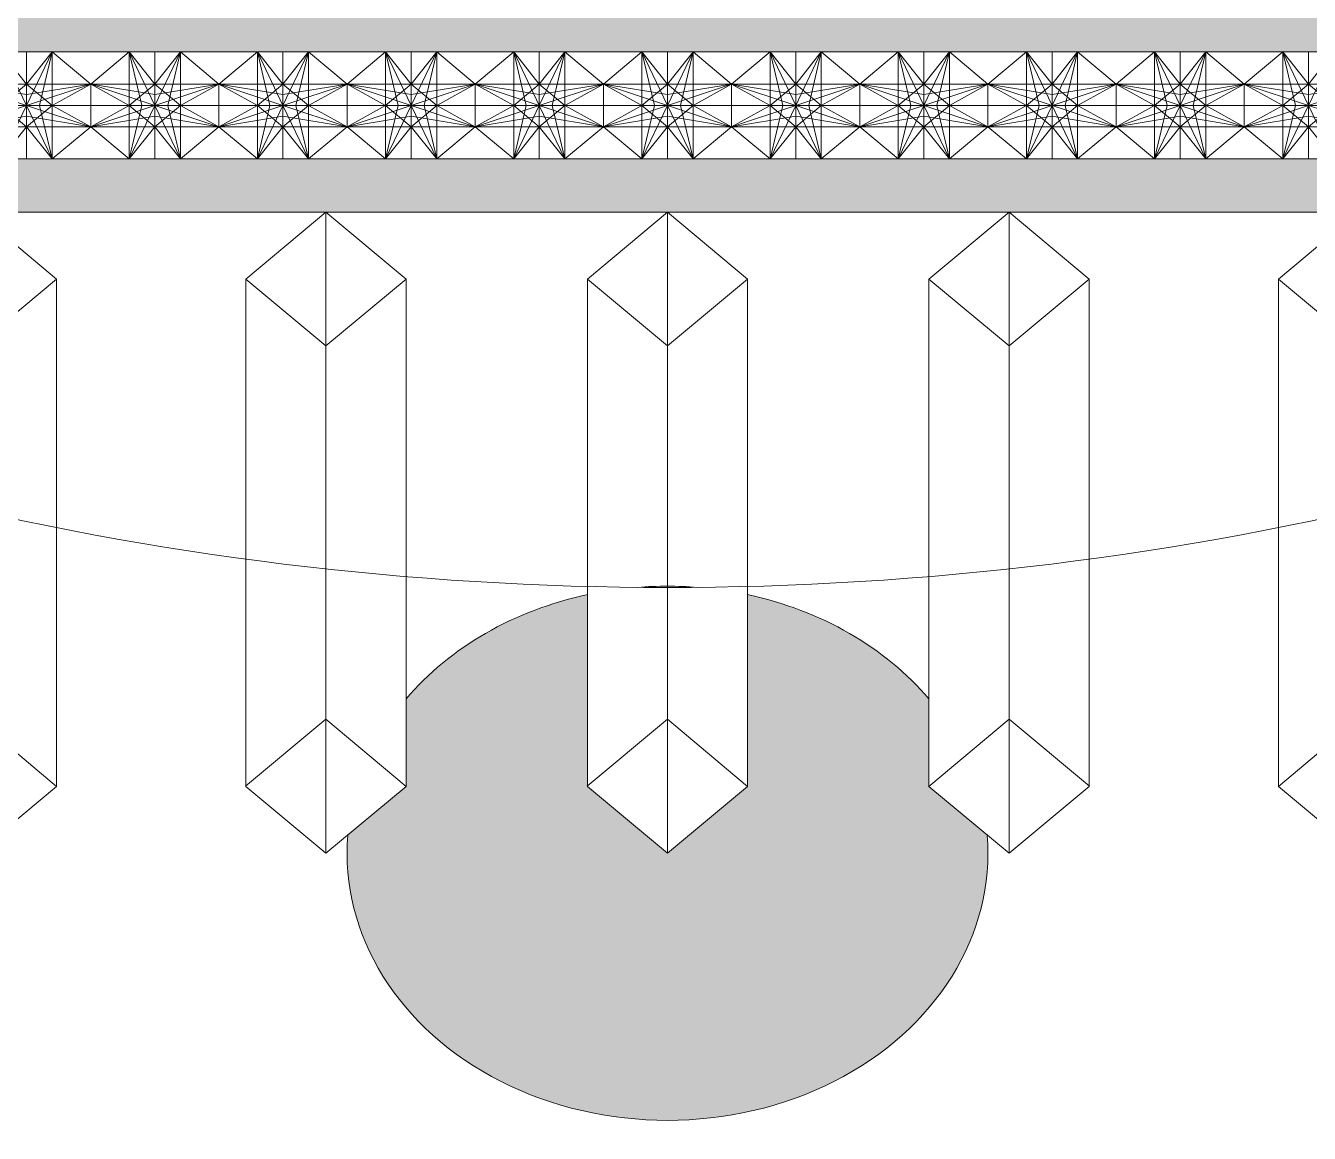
# Model space of a CAD drawing. Header units: inches. Extents: x 193287 to 241687, y 437648 to 550079.
# Drawn here: x 234419.6 to 234479.7, y 465271.5 to 465323.3 of the extents above; entities that cross this region are included whole.
import ezdxf

# ---------------------------------------------------------------- set-up
doc = ezdxf.new("R2010")
doc.units = ezdxf.units.IN
doc.header["$MEASUREMENT"] = 0
doc.linetypes.add('HIDDEN', pattern=[0.375, 0.25, -0.125])
doc.layers.add('CQ SPOT DETAIL DIMENSION', color=9, linetype='Continuous')
doc.layers.add('E-LITE-FIXT-NORM-CEILING', color=3, linetype='Continuous')

# ---------------------------------------------------------------- blocks, each defined once
blk = doc.blocks.new('OCTAGON')
at = {"color": 4, "lineweight": 0}
for p, q in [((-4.999999999974534, 12.5), (-4.999999999974534, -12.5)), ((-4.999999999978171, 12.49999999999772), (2.54659e-11, 5.000000000000452)), ((-4.999999999974534, 12.49999999999045), (-2.535666767445944, -1.3642e-12)), ((3.27418e-11, 0), (-4.999999999978171, 12.49999999999772)), ((2.54659e-11, 12.5), (2.54659e-11, -12.5)), ((5.000000000029104, 12.50000000000045), (2.91038e-11, 5.000000000000452)), ((2.54659e-11, 0), (5.000000000029104, 12.50000000000045)), ((5.000000000025464, 12.49999999999318), (2.535666767504153, 0)), ((5.000000000025464, 12.5), (5.000000000025464, -12.5)), ((-12.49999999997453, 5), (12.50000000002546, 5)), ((-12.49999999997817, 5.000000000007275), (-4.99999999998181, 0)), ((-12.49999999997089, 5.000000000003636), (2.18279e-11, 2.535666767471411)), ((1.81899e-11, -7.276000000000001e-12), (-12.49999999997817, 5.000000000007275)), ((12.50000000002183, 5.000000000003636), (2.91038e-11, 2.535666767471411)), ((3.27418e-11, -7.276000000000001e-12), (12.5000000000291, 5.000000000007275)), ((12.5000000000291, 5.000000000007275), (5.000000000032742, 0)), ((-12.49999999997453, 0), (12.50000000002546, 0)), ((1.81899e-11, 0), (-12.49999999998181, -5)), ((-4.999999999974534, -12.49999999999045), (-2.535666767445944, 1.3642e-12)), ((3.27418e-11, 0), (-4.999999999978171, -12.49999999999772)), ((2.54659e-11, 0), (5.000000000029104, -12.50000000000045)), ((3.27418e-11, 0), (12.50000000003274, -5)), ((5.000000000025464, -12.49999999999318), (2.535666767504153, 0)), ((-12.49999999998181, -5), (-4.99999999998181, -3.638e-12)), ((12.50000000003274, -5), (5.000000000032742, -3.638e-12)), ((-12.49999999997453, -4.999999999996362), (1.81899e-11, -2.535666767478685)), ((-12.49999999997453, -5), (12.50000000002546, -5)), ((-4.999999999978171, -12.49999999999772), (2.54659e-11, -5.000000000000452)), ((12.50000000002546, -4.999999999996362), (3.27418e-11, -2.535666767478685)), ((5.000000000029104, -12.50000000000045), (2.91038e-11, -5.000000000000452))]:
    blk.add_line(p, q, dxfattribs=at)
for points in [[(-4.999999999974534, 12.5), (5.000000000029104, 12.50000000000045), (12.50000000002546, 5), (12.50000000002546, -5), (5.000000000025464, -12.5), (-4.999999999970896, -12.49999999999954), (-12.49999999997453, -5), (-12.49999999997453, 5), (-4.999999999974534, 12.5)], [(-4.999999999974534, 1.3642e-12), (2.54659e-11, 4.999999999994996), (5.000000000032742, -3.638e-12), (2.54659e-11, -4.999999999994996), (-4.99999999998181, -3.638e-12)]]:
    blk.add_lwpolyline(points, dxfattribs=at)
blk = doc.blocks.new('CH20')
h = blk.add_hatch(color=2)
h.set_gradient(color1=(255, 255, 0), color2=(168, 168, 0), one_color=1, tint=0.3300000131130219, name='INVCYLINDER')
h.paths.add_polyline_path([(249.9999999999927, -379.3550845055252), (240.0006888708522, -379.3550845055252), (-250.0000000000073, -379.3550845054668), (-250.0000000000073, -389.355084505467), (249.9999999999927, -389.355084505467)])
h = blk.add_hatch(color=2)
h.set_gradient(color1=(255, 255, 0), color2=(168, 168, 0), one_color=1, tint=0.3300000131130219, name='INVCYLINDER')
h.paths.add_polyline_path([(249.9999999999927, -409.3550845054668), (-250.0000000000073, -409.3550845054668), (-250.0000000000073, -419.3550845054668), (249.9999999999964, -419.3550845054668)])
h = blk.add_hatch(color=121)
h.set_gradient(color1=(152, 251, 213), one_color=1, tint=1, name='SPHERICAL')
h.paths.add_polyline_path([(-7.275957614183426e-12, -539.3550845054668), (-12.54848163233327, -526.8066028731408), (-12.50000000000727, -526.7581212408148), (-12.50000000000727, -490.9427926778741, 0.1772433639705016), (-40.79738023411119, -510.4487916605871), (-40.79738023411118, -526.8550845054668), (-49.88330470489644, -535.9410089762521, 1.070780611774093), (49.88330470488189, -535.9410089762521), (40.79738023409663, -526.8550845054668), (40.79738023409663, -510.4487916605871, 0.1772433639705016), (12.49999999999272, -490.9427926778741), (12.49999999999272, -526.8550845054668)])
at = {"color": 2, "lineweight": 0}
for points in [[(-250.0000000000073, -379.3550845054688), (249.9999999999927, -379.3550845054688), (249.9999999999927, -419.3550845054668), (-250.0000000000073, -419.3550845054668)], [(249.9999999999927, -379.3550845054668), (-250.0000000000073, -379.3550845054668), (-250.0000000000073, -419.3550845054668), (249.9999999999927, -419.3550845054668)], [(249.9999999999927, -389.355084505467), (-250.0000000000073, -389.355084505467), (-250.0000000000073, -409.3550845054668), (249.9999999999927, -409.3550845054668)]]:
    blk.add_lwpolyline(points, close=True, dxfattribs=at)
at = {"color": 4, "lineweight": 0}
for points in [[(-120.3168786919777, -431.8550845054651), (-107.8168786919777, -419.3550845054668), (-95.31687869197776, -431.8550845054633), (-95.31687869197776, -526.8550845054668), (-107.8168786919777, -539.3550845054668), (-120.3168786919777, -526.8550845054668), (-120.3168786919777, -431.8550845054651), (-107.8168786919777, -444.3550845054651), (-95.31687869197776, -431.8550845054633), (-107.8168786919777, -419.3550845054668), (-107.8168786919777, -539.3550845054668), (-95.31687869197776, -526.8550845054668), (-107.8168786919777, -514.258121240813), (-120.3653603243037, -526.8066028731408)], [(-65.79738023411119, -431.8550845054651), (-53.29738023411119, -419.3550845054668), (-40.79738023411119, -431.8550845054633), (-40.79738023411119, -526.8550845054668), (-53.29738023411119, -539.3550845054668), (-65.79738023411119, -526.8550845054668), (-65.79738023411119, -431.8550845054651), (-53.29738023411119, -444.3550845054651), (-40.79738023411119, -431.8550845054633), (-53.29738023411119, -419.3550845054668), (-53.29738023411119, -539.3550845054668), (-40.79738023411119, -526.8550845054668), (-53.29738023411119, -514.258121240813), (-65.84586186643718, -526.8066028731408)], [(-12.50000000000727, -431.8550845054668), (-7.276000000000001e-12, -419.3550845054668), (12.49999999999272, -431.8550845054651), (12.49999999999272, -526.8550845054668), (-7.276000000000001e-12, -539.3550845054668), (-12.50000000000727, -526.8550845054668), (-12.50000000000727, -431.8550845054668), (-7.276000000000001e-12, -444.3550845054668), (12.49999999999272, -431.8550845054651), (-7.276000000000001e-12, -419.3550845054668), (-7.276000000000001e-12, -539.3550845054668), (12.49999999999272, -526.8550845054668), (-7.276000000000001e-12, -514.258121240813), (-12.54848163233328, -526.8066028731408)], [(65.79738023409664, -431.8550845054651), (53.29738023409664, -419.3550845054668), (40.79738023409663, -431.8550845054633), (40.79738023409663, -526.8550845054668), (53.29738023409664, -539.3550845054668), (65.79738023409664, -526.8550845054668), (65.79738023409664, -431.8550845054651), (53.29738023409664, -444.3550845054651), (40.79738023409663, -431.8550845054633), (53.29738023409664, -419.3550845054668), (53.29738023409664, -539.3550845054668), (40.79738023409663, -526.8550845054668), (53.29738023409664, -514.258121240813), (65.84586186642264, -526.8066028731408)], [(120.3168786919777, -431.8550845054651), (107.8168786919777, -419.3550845054668), (95.31687869197776, -431.8550845054633), (95.31687869197776, -526.8550845054668), (107.8168786919777, -539.3550845054668), (120.3168786919777, -526.8550845054668), (120.3168786919777, -431.8550845054651), (107.8168786919777, -444.3550845054651), (95.31687869197776, -431.8550845054633), (107.8168786919777, -419.3550845054668), (107.8168786919777, -539.3550845054668), (95.31687869197776, -526.8550845054668), (107.8168786919777, -514.258121240813), (120.3653603243037, -526.8066028731408)]]:
    blk.add_lwpolyline(points, dxfattribs=at)
for centre, radius, start, end in [((-7.276000000000001e-12, -79.2186138119796), 410.3799882035238, 235.9790433423818, 304.0209566576182), ((-7.276000000000001e-12, -539.3550845054668), 50, 84.65853570387354, 95.34146429612642), ((-7.276000000000001e-12, -539.3550845054668), 50, 104.4775121859359, 144.6811669257654), ((-7.276000000000001e-12, -539.3550845054668), 50, 35.31883307423453, 75.52248781406405), ((-7.276000000000001e-12, -539.3550845054668), 50, 176.08471117863, 3.915288821369995)]:
    blk.add_arc(centre, radius, start, end, dxfattribs=at)
at = {"color": 2, "lineweight": 0, "xscale": -0.7999999999992724, "yscale": 0.7999999999992724, "zscale": 0.8}
for p in [(-99.99999999998545, -399.355084505467), (-79.99999999998546, -399.355084505467), (-59.99999999998546, -399.355084505467), (-39.99999999998546, -399.355084505467), (-19.99999999998545, -399.355084505467), (1.45519e-11, -399.355084505467), (20.00000000001455, -399.355084505467), (40.00000000001453, -399.355084505467), (60.00000000001454, -399.355084505467), (80.00000000001454, -399.355084505467), (100.0000000000145, -399.355084505467)]:
    blk.add_blockref('OCTAGON', p, dxfattribs=at)
blk = doc.blocks.new('CH21')
at = {"color": 2, "lineweight": 0, "xscale": 1.199999999999999}
blk.add_blockref('CH20', (-28212.40102377517, 10805.44947337786), dxfattribs=at)
blk = doc.blocks.new('SMDS')
at = {"layer": 'E-LITE-FIXT-NORM-CEILING', "linetype": 'HIDDEN', "xscale": 0.25, "yscale": 0.25, "zscale": 0.25}
blk.add_blockref('CH21', (391895.0770739196, 476521.5739663898), dxfattribs=at)

msp = doc.modelspace()

# ---------------------------------------------------------------- block references
at = {"layer": 'CQ SPOT DETAIL DIMENSION'}
msp.add_blockref('SMDS', (-150392.3675674785, -13803.48223888048), dxfattribs=at)

doc.saveas('drawing.dxf')
